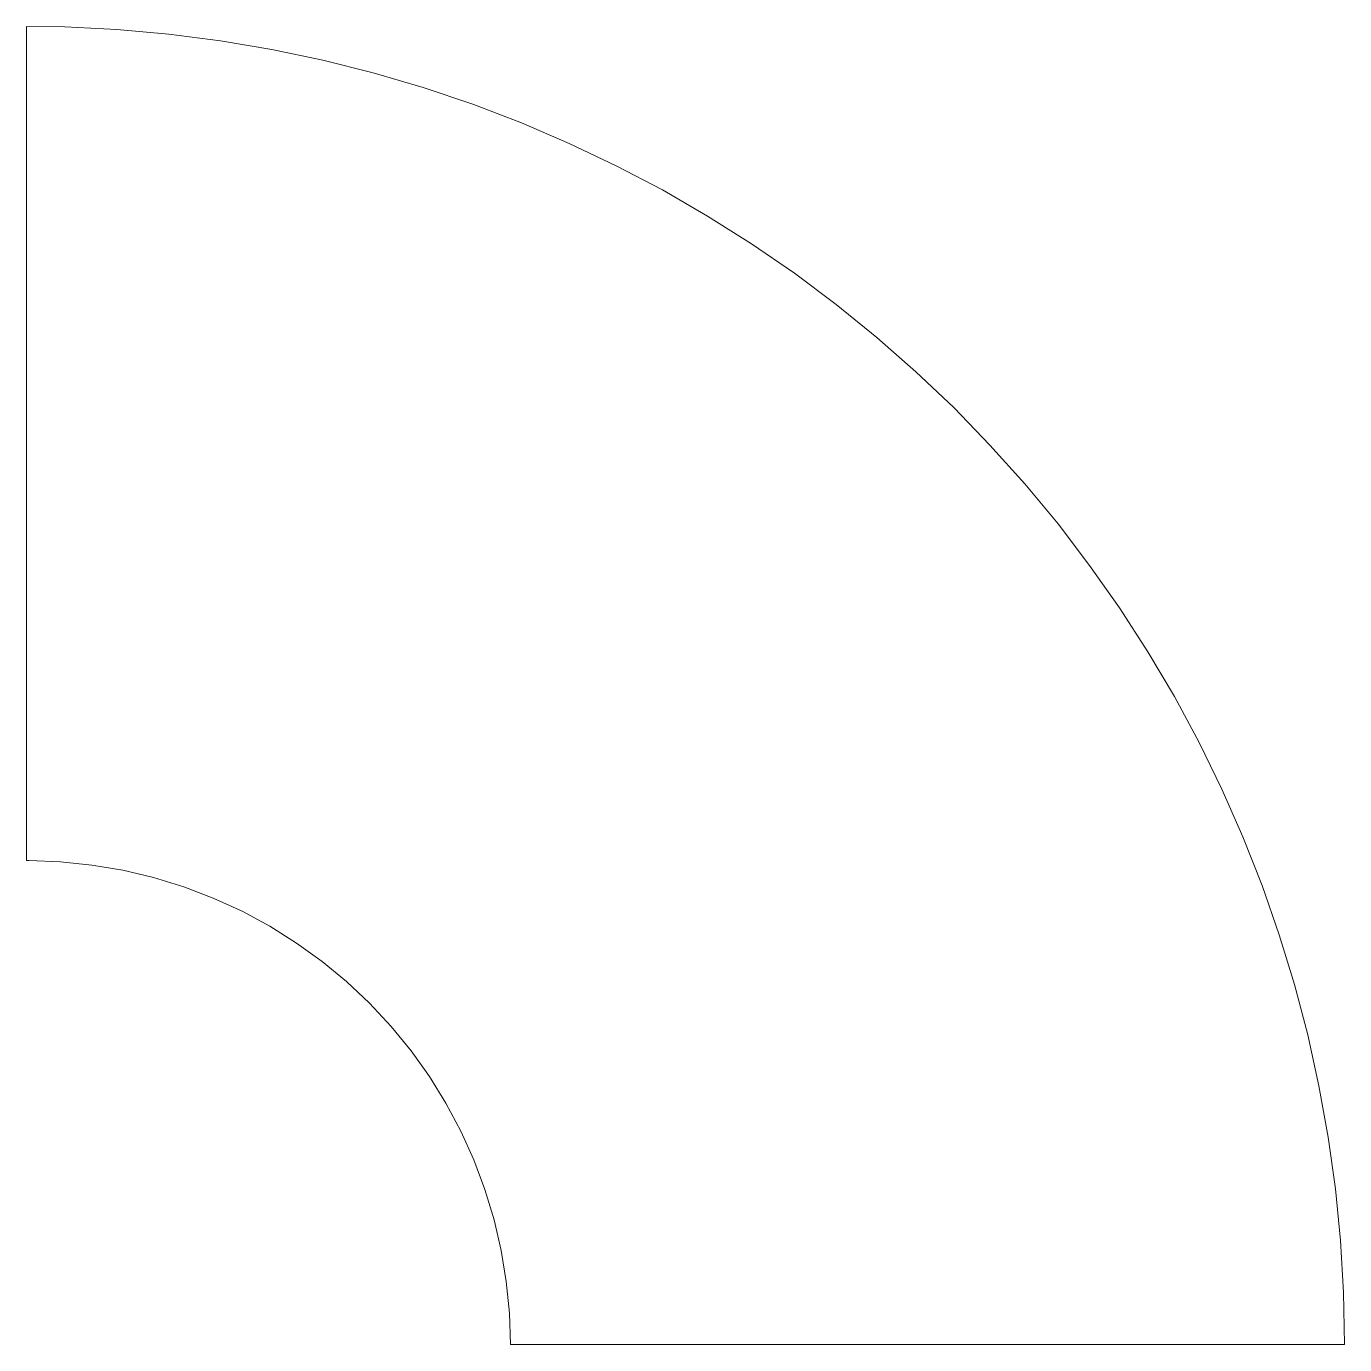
# Model space of a CAD drawing. Extents: x 0 to 256, y 0 to 256.
import ezdxf

# ---------------------------------------------------------------- set-up
doc = ezdxf.new("R2010")
doc.units = 0
doc.header["$MEASUREMENT"] = 0
doc.layers.get('0').update_dxf_attribs({"linetype": 'CONTINUOUS'})

msp = doc.modelspace()

# ---------------------------------------------------------------- linework, layer by layer
at = {"lineweight": 0}
msp.add_lwpolyline([(94, 0), (256, 0), (255.8, 10.1168), (255.2004, 20.2178), (254.2021, 30.2873), (252.8066, 40.3094), (251.0161, 50.2685), (248.8335, 60.1491), (246.2621, 69.9357), (243.3059, 79.6131), (239.9696, 89.166), (236.2584, 98.5797), (232.1781, 107.8393), (227.7351, 116.9305), (222.9362, 125.839), (217.789, 134.5508), (212.3016, 143.0525), (206.4825, 151.3307), (200.3408, 159.3724), (193.8861, 167.1651), (187.1285, 174.6967), (180.0785, 181.9553), (172.7471, 188.9297), (165.1459, 195.6089), (157.2867, 201.9824), (149.1817, 208.0404), (140.8437, 213.7734), (132.2856, 219.1724), (123.5208, 224.2289), (114.563, 228.9352), (105.4263, 233.2837), (96.1248, 237.2678), (86.6732, 240.8812), (77.0862, 244.1183), (67.3787, 246.9739), (57.5659, 249.4437), (47.6632, 251.5238), (37.6861, 253.2109), (27.65, 254.5024), (17.5708, 255.3963), (7.4641, 255.8912), (0, 256), (0, 94), (0.4831, 93.9988), (6.6098, 93.7673), (12.7084, 93.137), (18.7529, 92.1104), (24.7176, 90.692), (30.5772, 88.8878), (36.3067, 86.7054), (41.8818, 84.1541), (47.2787, 81.2449), (52.4744, 77.99), (57.4469, 74.4033), (62.175, 70.5001), (66.6386, 66.297), (70.8187, 61.8119), (74.6976, 57.0637), (78.2587, 52.0729), (81.4868, 46.8605), (84.3683, 41.4487), (86.8908, 35.8606), (89.0437, 30.12), (90.8178, 24.2512), (92.2056, 18.2793), (93.2011, 12.2295), (93.8001, 6.1278), (94, 0)], close=True, dxfattribs=at)

doc.saveas('drawing.dxf')
